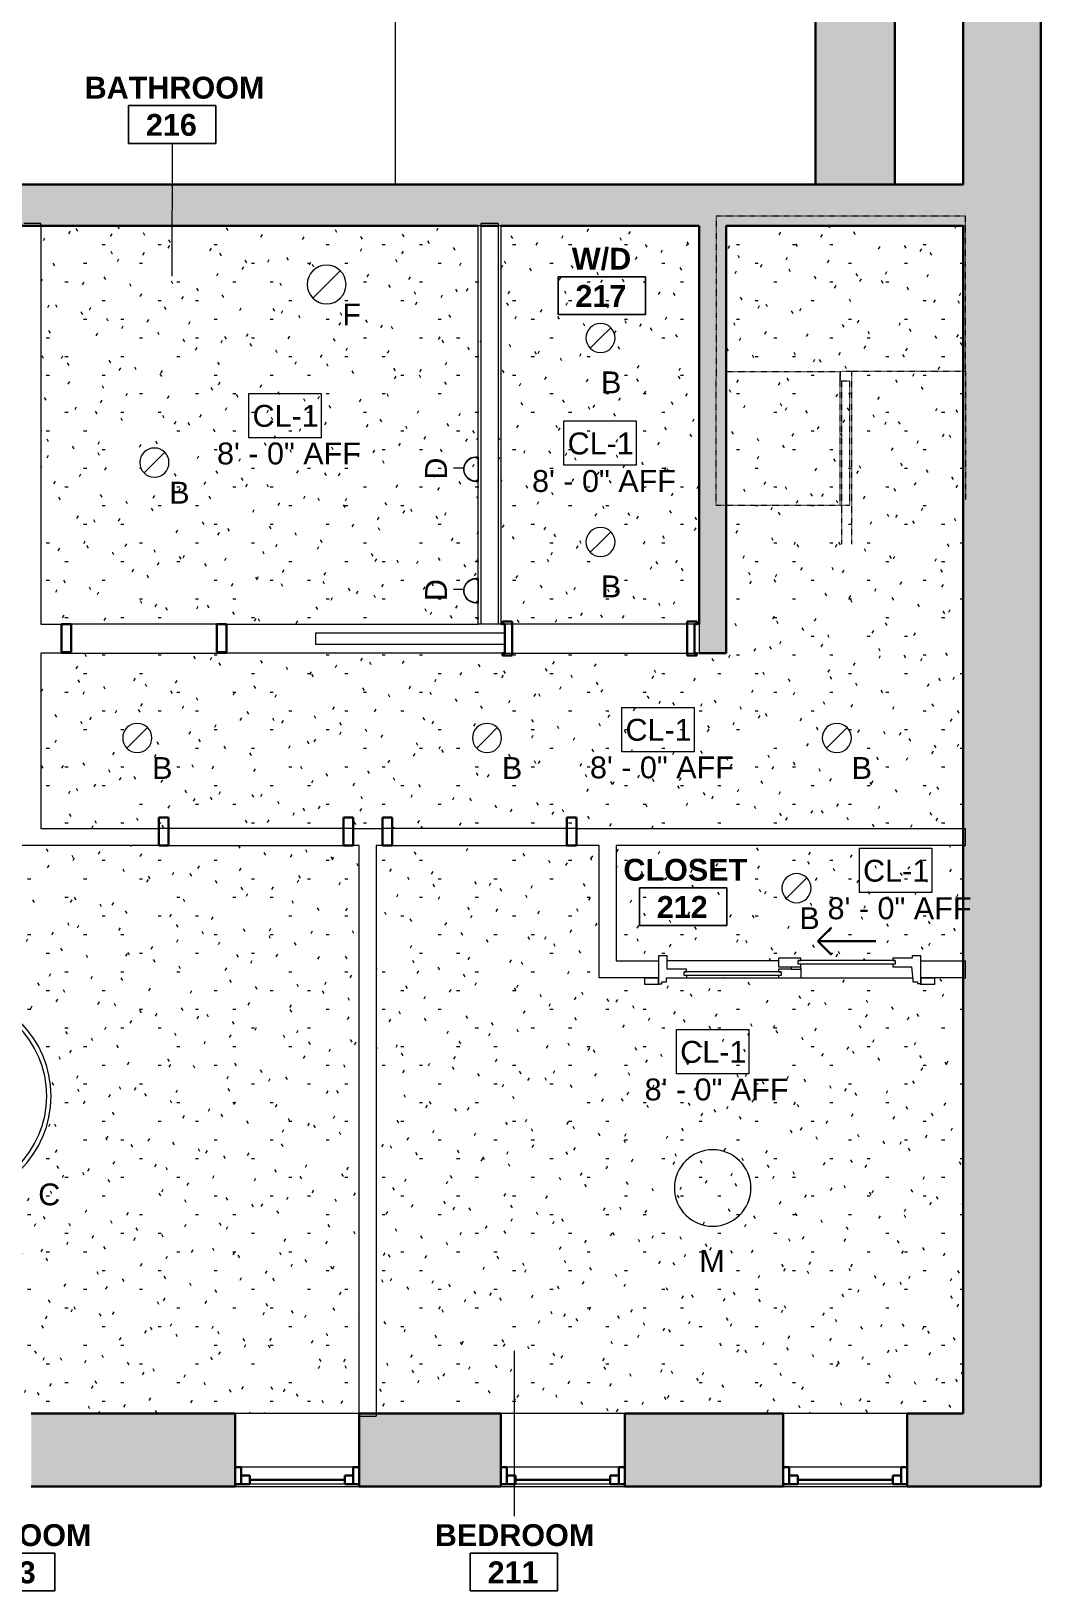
# Model space of a CAD drawing. Header units: inches. Extents: x -529 to 1015, y -2066 to -1239.
# Drawn here: x 807.1 to 1015, y -1951.4 to -1630.3 of the extents above; entities that cross this region are included whole.
import ezdxf

# ---------------------------------------------------------------- set-up
doc = ezdxf.new("R2010")
doc.units = ezdxf.units.IN
doc.header["$MEASUREMENT"] = 0
doc.linetypes.add('Overhead 1_16_', pattern=[0.101562, 0.0625, -0.039062])
for name, color, linetype, lineweight in [('A-AREA-IDEN', 2, 'Continuous', 9), ('A-CLNG', 13, 'Continuous', 18), ('A-CLNG-IDEN', 151, 'Continuous', 9), ('A-CLNG-PATT', 13, 'Continuous', 18), ('A-DETL', 90, 'Continuous', 9), ('A-DETL-GENF', 92, 'Continuous', 9), ('A-DOOR', 31, 'Continuous', 18), ('A-DOOR-FRAM', 31, 'Continuous', 30), ('A-DOOR-GLAZ', 31, 'Continuous', 9), ('A-DOOR-OPNG', 31, 'Continuous', 30), ('A-GENM', 13, 'Continuous', 9), ('A-GLAZ', 151, 'Continuous', 18), ('A-ROOF', 132, 'Continuous', 18), ('A-ROOF-PATT', 132, 'Continuous', 18), ('A-WALL', 113, 'Continuous', 18), ('A-WALL-PATT', 111, 'Continuous', 18), ('E-LITE-EQPM', 33, 'Continuous', 9), ('E-LITE-EQPM-IDEN', 33, 'Continuous', 9), ('I-WALL', 2, 'Continuous', 18), ('S-STRS-MBND', 31, 'Continuous', 18)]:
    doc.layers.add(name, color=color, linetype=linetype, lineweight=lineweight)
doc.styles.add('Arial', font='arial.ttf', dxfattribs={"height": 4.5})
doc.styles.add('Swis721 Lt BT_1', font='swissl.ttf', dxfattribs={"height": 4.5})
doc.styles.add('Swis721 Lt BT_B', font='', dxfattribs={"height": 4.5})
doc.styles.get('Swis721 Lt BT_B').set_extended_font_data('Swis721 Lt BT', bold=True)
pattern_1 = [(0, (0, 0), (15.36, 3.84), [0.634, -10.886, 0.634, -10.886, -61.44]), (0, (0, 0), (15.36, 3.84), [-23.04, 0.634, -22.406, 0.634, -10.886, -26.88]), (0, (0, 0), (15.36, 3.84), [-57.6, 0.634, -7.046, 0.634, -18.566]), (120, (5.76, 1.92), (-11.0055376, 11.38215), [0.634, -10.886, 0.634, -10.886, -61.44]), (120, (5.76, 1.92), (-11.0055376, 11.38215), [-23.04, 0.634, -22.406, 0.634, -10.886, -26.88]), (120, (5.76, 1.92), (-11.0055376, 11.38215), [-57.6, 0.634, -7.046, 0.634, -18.566]), (240, (7.68, 9.6), (-4.3544624, -15.22215), [0.634, -10.886, 0.634, -10.886, -61.44]), (240, (7.68, 9.6), (-4.3544624, -15.22215), [-23.04, 0.634, -22.406, 0.634, -10.886, -26.88]), (240, (7.68, 9.6), (-4.3544624, -15.22215), [-57.6, 0.634, -7.046, 0.634, -18.566])]

# ---------------------------------------------------------------- blocks, each defined once
blk = doc.blocks.new('Window-Double-Hung - 2_ - 1 139_256_ Wx 42_-5478414-2ND FLOOR - RCP')
at = {"layer": 'A-GLAZ', "color": 8, "lineweight": 30}
for p, q in [((-12.77, 7.5), (-12.77, -7.5)), ((-12.77, 7), (-9.77, 7)), ((-11.52, 7), (-11.52, 3.5)), ((-9.77, 7), (-9.77, 5.25)), ((9.77, 7), (12.77, 7)), ((9.77, 7), (9.77, 5.25)), ((11.52, 7), (11.52, 3.5)), ((12.77, -7.5), (12.77, 7.5)), ((-12.77, 3.5), (-11.52, 3.5)), ((-11.52, 5.25), (-9.77, 5.25)), ((-9.77, 6.13), (9.77, 6.13)), ((11.52, 5.25), (9.77, 5.25)), ((11.52, 3.5), (12.77, 3.5))]:
    blk.add_line(p, q, dxfattribs=at)
at = {"layer": 'A-GLAZ'}
for p, q in [((12.77, 7.5), (-12.77, 7.5)), ((-12.77, -7.5), (12.77, -7.5))]:
    blk.add_line(p, q, dxfattribs=at)
at = {"layer": 'A-GLAZ', "lineweight": 9}
for p, q in [((-9.77, 7), (9.77, 7)), ((-11.52, 3.5), (11.52, 3.5))]:
    blk.add_line(p, q, dxfattribs=at)
blk = doc.blocks.new('Single Flush - D1 3_ X 8_  - NOT FR-6102174-2ND FLOOR - RCP')
at = {"layer": 'A-DOOR-FRAM'}
for p, q in [((-20, 4), (-20, -1.75)), ((-20, 4), (-18, 4)), ((-18, 4), (-18, -1.75)), ((18.000004, 4), (18.000004, -1.75)), ((18.000004, 4), (20.000004, 4)), ((20.000004, 4), (20.000004, -1.75)), ((-20, -1.75), (-18, -1.75)), ((18.000004, -1.75), (20.000004, -1.75))]:
    blk.add_line(p, q, dxfattribs=at)
blk = doc.blocks.new('Lighting_Pendants_Fabbian-Illuminazione_Olympic-F45A03 - Olympic F45A03-V1-2ND FLOOR - RCP')
at = {"layer": 'E-LITE-EQPM'}
for p, q in [((0, 21.4), (-0.02, 21.4)), ((-0.02, -21.4), (0, -21.4))]:
    blk.add_line(p, q, dxfattribs=at)
for radius, start, end in [(21.46, 360, 180), (20.57, 0, 180), (4.72, 360, 180), (21.46, 180, 360), (20.57, 180, 0), (4.72, 180, 360)]:
    blk.add_arc((0, 0), radius, start, end, dxfattribs=at)
blk = doc.blocks.new('Single Flush - D1 3_ X 8_  - NOT FR-6102448-2ND FLOOR - RCP')
at = {"layer": 'A-DOOR-FRAM'}
for p, q in [((-20, -4), (-20, 1.75)), ((-20, 1.75), (-18, 1.75)), ((-18, -4), (-18, 1.75)), ((18.000004, -4), (18.000004, 1.75)), ((18.000004, 1.75), (20.000004, 1.75)), ((20.000004, -4), (20.000004, 1.75)), ((-20, -4), (-18, -4)), ((18.000004, -4), (20.000004, -4))]:
    blk.add_line(p, q, dxfattribs=at)
blk = doc.blocks.new('Single Flush - D1 2_6_ X 8_ - NOT FR-6103675-2ND FLOOR - RCP')
at = {"layer": 'A-DOOR-FRAM'}
for p, q in [((-17, 2.75), (-17, -3)), ((-17, 2.75), (-15, 2.75)), ((-15, 2.75), (-15, -3)), ((15.000004, 2.75), (15.000004, -3)), ((15.000004, 2.75), (17.000004, 2.75)), ((17.000004, 2.75), (17.000004, -3)), ((-17, -3), (-15, -3)), ((15.000004, -3), (17.000004, -3))]:
    blk.add_line(p, q, dxfattribs=at)
blk = doc.blocks.new('Single Flush Pocket - D4 3_ X 8_-6057209-2ND FLOOR - RCP')
at = {"layer": 'A-DOOR-FRAM'}
for p, q in [((-20, 3.5), (-18, 3.5)), ((-20, 3.5), (-20, 3)), ((-18, -3.5), (-18, 3.5)), ((18.000004, -3.5), (18.000004, 3.5)), ((18.000004, 3.5), (20.000004, 3.5)), ((20.000004, 3.5), (20.000004, 3)), ((-20, 3), (-19.5, 3)), ((-19.5, -3), (-19.5, 3)), ((19.500004, 3), (20.000004, 3)), ((19.500004, -3), (19.500004, 3)), ((-20, -3), (-19.5, -3)), ((-20, -3.5), (-20, -3)), ((19.500004, -3), (20.000004, -3)), ((20.000004, -3.5), (20.000004, -3)), ((-20, -3.5), (-18, -3.5)), ((18.000004, -3.5), (20.000004, -3.5))]:
    blk.add_line(p, q, dxfattribs=at)
blk = doc.blocks.new('Downlight - Recessed Can - 6_ Incandescent - 277V-5290754-2ND FLOOR - RCP')
at = {"layer": 'E-LITE-EQPM'}
for q in [(-2.12, -2.12), (2.12, 2.12)]:
    blk.add_line((0, 0), q, dxfattribs=at)
for start, end in [(360, 180), (0, 180), (180, 360), (180, 360)]:
    blk.add_arc((0, 0), 3, start, end, dxfattribs=at)
blk = doc.blocks.new('ZERO-Revit-Allright-Ceiling-Large-D400mm-ZERO-37815-bim91b98799 - Allright large LED 1400LM_17W-5748264-2ND FLOOR - RCP')
at = {"layer": 'A-GENM'}
for p, q in [((-7.87, 0.06), (-7.87, -0.06)), ((7.87, 0.06), (7.87, -0.06))]:
    blk.add_line(p, q, dxfattribs=at)
for start, end in [(0.4375, 179.5625), (180.422, 359.578)]:
    blk.add_arc((0, 0), 7.87, start, end, dxfattribs=at)
blk = doc.blocks.new('Downlight - Recessed Can - 8_ Incandescent - 120V-6101284-2ND FLOOR - RCP')
at = {"layer": 'E-LITE-EQPM'}
for q in [(-2.83, -2.83), (2.83, 2.83)]:
    blk.add_line((0, 0), q, dxfattribs=at)
for start, end in [(360, 180), (0, 180), (180, 360), (180, 360)]:
    blk.add_arc((0, 0), 4, start, end, dxfattribs=at)
blk = doc.blocks.new('Door-Sliding-JELD-WEN-2_Panel-Stationary_Active-Wide_Stile-EpicVue - Not A Type - Load Type Catalog 4_6_-5760578-2ND FLOOR - RCP')
at = {"layer": 'A-DETL-GENF'}
for p, q in [((-26.86, 3.06), (-29.91, 3.06)), ((-29.91, 3.06), (-29.91, 1.8)), ((-29.91, 1.8), (-27, 1.8)), ((-27, 1.8), (-27, 2.98)), ((-27, 2.98), (-26.86, 2.98)), ((-26.34, 2.94), (-27, 2.94)), ((-27, 2.94), (-27, -2.8)), ((-26.86, 2.98), (-26.86, 3.06)), ((-26.34, 2.55), (-26.34, 2.94)), ((-25.34, 2.55), (-26.34, 2.55)), ((-25.34, 2.06), (-25.34, 2.55)), ((-25.11, -0.54), (-25.34, 2.06)), ((2.32, 1.74), (-2.37, 1.74)), ((-2.37, 1.74), (-2.37, -0.1)), ((1.78, 0.48), (1.78, 1.23)), ((1.78, 1.23), (2.32, 1.23)), ((2.31, 0.48), (1.78, 0.48)), ((2.31, -0.05), (2.31, 0.48)), ((2.32, 1.23), (2.32, 1.74)), ((21.2, 1.74), (21.2, 1.23)), ((25.33, 1.74), (21.2, 1.74)), ((21.2, 1.23), (21.75, 1.23)), ((21.75, 0.48), (21.21, 0.48)), ((21.21, 0.48), (21.21, -0.05)), ((21.75, 1.23), (21.75, 0.48)), ((26.34, 2.55), (25.33, 2.55)), ((25.33, 2.55), (25.33, 1.74)), ((27, 2.95), (26.34, 2.95)), ((26.34, 2.95), (26.34, 2.55)), ((26.86, 3.06), (26.86, 2.98)), ((29.91, 3.06), (26.86, 3.06)), ((26.86, 2.98), (27, 2.98)), ((27, 2.98), (27, 1.8)), ((27, -2.8), (27, 2.95)), ((27, 1.8), (29.91, 1.8)), ((29.91, 1.8), (29.91, 3.06)), ((-27, -2.8), (-25.25, -2.8)), ((-25.25, -2.8), (-25.25, -2.33)), ((-25.25, -2.33), (-21.22, -2.33)), ((-21.21, -0.54), (-25.11, -0.54)), ((-21.75, -1.8), (-21.75, -1.05)), ((-21.75, -1.05), (-21.21, -1.05)), ((-21.22, -1.8), (-21.75, -1.8)), ((-21.22, -2.33), (-21.22, -1.8)), ((-21.21, -1.05), (-21.21, -0.54)), ((-2.37, -0.1), (-2.32, -0.1)), ((-0.28, -0.05), (-2.32, -0.05)), ((-2.32, -0.05), (-2.32, -0.1)), ((-2.32, -0.1), (-2.32, -1.05)), ((-0.28, -0.54), (-2.32, -0.54)), ((-2.32, -1.05), (-1.78, -1.05)), ((-1.78, -1.8), (-2.31, -1.8)), ((-2.31, -1.8), (-2.31, -2.33)), ((-2.31, -2.33), (2.31, -2.33)), ((-1.78, -1.05), (-1.78, -1.8)), ((-0.28, -0.54), (-0.28, -0.05)), ((-0.28, -0.05), (2.31, -0.05)), ((2.31, -0.54), (-0.28, -0.54)), ((2.31, -2.33), (2.31, -0.54)), ((21.21, -0.05), (25.25, -0.05)), ((25.25, -0.05), (25.25, -2.8)), ((25.25, -2.8), (27, -2.8))]:
    blk.add_line(p, q, dxfattribs=at)
at = {"layer": 'A-DOOR-GLAZ'}
for p, q in [((1.78, 1.23), (21.75, 1.23)), ((1.78, 0.48), (21.75, 0.48)), ((-21.75, -1.05), (-1.78, -1.05)), ((-21.75, -1.8), (-1.78, -1.8))]:
    blk.add_line(p, q, dxfattribs=at)
at = {"layer": 'A-DOOR-OPNG'}
for p, q in [((-8.6, -2.99), (-5.77, -5.81)), ((-5.77, -5.81), (-17.77, -5.81)), ((-8.6, -8.64), (-5.77, -5.81))]:
    blk.add_line(p, q, dxfattribs=at)
blk = doc.blocks.new('spectrum-sconce_round - BATHROOM 5_W x 4_D x 9_25_H 2-6078638-2ND FLOOR - RCP')
at = {"layer": 'E-LITE-EQPM'}
for p, q in [((-4.07, 3.22), (-4.06, 3.22)), ((-4.07, 3.09), (-4.07, 3.22)), ((-4.07, 3.22), (-4.07, 3.09)), ((-4.06, 3.22), (-4.06, 3.09)), ((-4.03, 3.09), (-4.03, 3.22)), ((0.91, 3.22), (0.91, 3.09)), ((0.94, 3.09), (0.94, 3.22)), ((0.94, 3.22), (0.96, 3.22)), ((0.96, 3.09), (0.96, 3.22)), ((0.96, 3.22), (0.96, 3.09)), ((-7.43, 2.99), (-7.26, 2.91)), ((-4.07, 3.2), (-4.06, 3.2)), ((-4.07, 3.11), (-4.07, 3.2)), ((-4.07, 3.2), (-4.07, 3.11)), ((-4.07, 3.09), (-4.07, 2.72)), ((-4.06, 3.09), (-4.07, 3.09)), ((-4.06, 3.09), (-4.06, 2.78)), ((-4.06, 2.78), (-4.03, 2.78)), ((-4.06, 2.72), (-4.06, 2.78)), ((-4.06, 2.77), (-4.03, 2.77)), ((-3.81, 2.73), (-4.06, 2.73)), ((-4.06, 2.72), (-4.06, 2.73)), ((-4.03, 2.78), (-4.03, 3.09)), ((-4.03, 3.06), (-3.86, 3.06)), ((-3.86, 2.87), (-4.03, 2.87)), ((-3.86, 2.86), (-4.03, 2.86)), ((-3.81, 2.73), (-3.68, 2.73)), ((-3.68, 2.73), (-3.81, 2.73)), ((-3.81, 2.72), (-3.81, 2.73)), ((-3.68, 2.73), (-3.68, 2.72)), ((-3.68, 2.73), (-3.07, 2.73)), ((-3.07, 2.73), (-3.68, 2.73)), ((-0.05, 2.73), (-3.07, 2.73)), ((-0.05, 2.73), (0.57, 2.73)), ((0.57, 2.73), (-0.05, 2.73)), ((0.57, 2.72), (0.57, 2.73)), ((0.57, 2.73), (0.69, 2.73)), ((0.69, 2.73), (0.57, 2.73)), ((0.94, 2.73), (0.69, 2.73)), ((0.69, 2.72), (0.69, 2.73)), ((0.75, 3.06), (0.91, 3.06)), ((0.91, 2.87), (0.75, 2.87)), ((0.91, 2.86), (0.75, 2.86)), ((0.91, 3.09), (0.91, 2.78)), ((0.91, 2.78), (0.94, 2.78)), ((0.91, 2.77), (0.94, 2.77)), ((0.94, 3.2), (0.96, 3.2)), ((0.94, 2.78), (0.94, 3.09)), ((0.96, 3.09), (0.94, 3.09)), ((0.94, 2.78), (0.94, 2.72)), ((0.94, 2.72), (0.94, 2.73)), ((0.96, 3.11), (0.96, 3.2)), ((0.96, 3.2), (0.96, 3.11)), ((0.96, 2.72), (0.96, 3.09)), ((4.59, 2.91), (4.76, 2.99))]:
    blk.add_line(p, q, dxfattribs=at)
at = {"layer": 'E-LITE-EQPM', "flags": 128}
for points in [[(-1.56, 5.72), (-2.11, 5.66), (-2.64, 5.47), (-3.12, 5.17), (-3.51, 4.78), (-3.81, 4.3), (-4, 3.78), (-4.06, 3.22)], [(-4.03, 3.22), (-3.95, 3.81), (-3.74, 4.37), (-3.41, 4.86), (-2.96, 5.25), (-2.43, 5.53), (-1.86, 5.67), (-1.26, 5.67), (-0.68, 5.53), (-0.16, 5.25), (0.29, 4.86), (0.63, 4.37), (0.84, 3.81), (0.91, 3.22)], [(-3.95, 3.79), (-3.74, 4.35), (-3.41, 4.84), (-2.96, 5.23), (-2.43, 5.51), (-1.86, 5.65), (-1.26, 5.65), (-0.68, 5.51), (-0.16, 5.23), (0.29, 4.84), (0.63, 4.35), (0.84, 3.79)], [(0.94, 3.22), (0.88, 3.78), (0.69, 4.3), (0.4, 4.78), (0, 5.17), (-0.47, 5.47), (-1, 5.66), (-1.56, 5.72)]]:
    blk.add_lwpolyline(points, dxfattribs=at)
at = {"layer": 'E-LITE-EQPM'}
for centre, start, end in [((-3.87, 2.97), 276.1329, 83.8671), ((-3.87, 2.97), 69.8893, 83.8671), ((-3.87, 2.95), 276.1329, 13.9779), ((-3.87, 2.95), 276.1329, 290.1107), ((-3.87, 2.97), 346.0221, 41.9336), ((-3.87, 2.95), 346.0221, 13.9779), ((0.76, 2.97), 96.1329, 263.8671), ((0.76, 2.97), 166.0221, 207.9557), ((0.76, 2.95), 166.0221, 207.9557), ((0.76, 2.95), 166.0221, 263.8671), ((0.76, 2.97), 124.0886, 152.0443)]:
    blk.add_arc(centre, 0.0943, start, end, dxfattribs=at)
blk = doc.blocks.new('Room Tag - Room Name and Number-3379422-2ND FLOOR - RCP')
at = {"layer": 'A-AREA-IDEN'}
for p, q in [((-0.1881, -0.1636), (-0.1881, -0.0018)), ((-0.1881, -0.0018), (0.1869, -0.0018)), ((0.1869, -0.0018), (-0.1881, -0.0018)), ((-0.1881, -0.0018), (-0.1881, -0.1636)), ((0.1869, -0.0018), (0.1869, -0.1636)), ((0.1869, -0.1636), (0.1869, -0.0018)), ((0.1869, -0.1636), (-0.1881, -0.1636)), ((-0.1881, -0.1636), (0.1869, -0.1636))]:
    blk.add_line(p, q, dxfattribs=at)

msp = doc.modelspace()

# ---------------------------------------------------------------- hatches: boundary and pattern name
at = {"layer": 'A-CLNG-PATT'}
h = msp.add_hatch(dxfattribs=at)
h.set_pattern_fill('FP_1', color=256, style=0, pattern_type=2)
h.set_pattern_definition(pattern_1)
h.paths.add_polyline_path([(990.46, -1794.46), (998.98, -1794.46), (998.98, -1670.41), (950.18, -1670.41), (950.18, -1758.38), (809.12, -1758.38), (809.12, -1794.46), (978.55, -1794.46)], flags=0)
h.paths.add_polyline_path([(828.98, -1778.82), (828.2, -1778.72), (827.48, -1778.42), (826.86, -1777.94), (826.38, -1777.32), (826.08, -1776.6), (825.98, -1775.82), (826.08, -1775.05), (826.38, -1774.32), (826.86, -1773.7), (827.48, -1773.22), (828.2, -1772.92), (828.98, -1772.82), (829.76, -1772.92), (830.48, -1773.22), (831.1, -1773.7), (831.58, -1774.32), (831.88, -1775.05), (831.98, -1775.82), (831.88, -1776.6), (831.58, -1777.32), (831.1, -1777.94), (830.48, -1778.42), (829.76, -1778.72)], flags=0)
h.paths.add_polyline_path([(900.98, -1778.82), (900.2, -1778.72), (899.48, -1778.42), (898.86, -1777.94), (898.38, -1777.32), (898.08, -1776.6), (897.98, -1775.82), (898.08, -1775.05), (898.38, -1774.32), (898.86, -1773.7), (899.48, -1773.22), (900.2, -1772.92), (900.98, -1772.82), (901.76, -1772.92), (902.48, -1773.22), (903.1, -1773.7), (903.58, -1774.32), (903.88, -1775.05), (903.98, -1775.82), (903.88, -1776.6), (903.58, -1777.32), (903.1, -1777.94), (902.48, -1778.42), (901.76, -1778.72), (901.63, -1778.74)], flags=0)
h.paths.add_polyline_path([(972.98, -1778.82), (972.2, -1778.72), (971.48, -1778.42), (970.86, -1777.94), (970.38, -1777.32), (970.08, -1776.6), (969.98, -1775.82), (970.08, -1775.05), (970.38, -1774.32), (970.86, -1773.7), (971.48, -1773.22), (972.2, -1772.92), (972.98, -1772.82), (973.76, -1772.92), (974.48, -1773.22), (975.1, -1773.7), (975.58, -1774.32), (975.88, -1775.05), (975.98, -1775.82), (975.88, -1776.6), (975.58, -1777.32), (975.1, -1777.94), (974.48, -1778.42), (973.76, -1778.72)], flags=0)
h = msp.add_hatch(dxfattribs=at)
h.set_pattern_fill('FP_1', color=256, style=0, pattern_type=2)
h.set_pattern_definition(pattern_1)
h.paths.add_polyline_path([(894.64, -1752.38), (899.18, -1752.38), (899.18, -1748.02), (898.68, -1748.01), (898.09, -1747.93), (897.53, -1747.72), (897.06, -1747.4), (896.7, -1747.03), (896.4, -1746.51), (896.24, -1746.06), (896.18, -1745.45), (896.26, -1744.9), (896.44, -1744.4), (896.74, -1743.93), (897.13, -1743.54), (897.62, -1743.24), (898.14, -1743.07), (898.85, -1742.99), (899.18, -1742.99), (899.18, -1723.02), (898.68, -1723.01), (898.09, -1722.93), (897.53, -1722.72), (897.06, -1722.4), (896.69, -1722.01), (896.43, -1721.59), (896.24, -1721.06), (896.18, -1720.45), (896.26, -1719.9), (896.44, -1719.4), (896.74, -1718.93), (897.13, -1718.54), (897.62, -1718.24), (898.14, -1718.07), (898.85, -1717.99), (899.18, -1717.99), (899.18, -1670.41), (809.12, -1670.41), (809.12, -1752.38), (865.68, -1752.38)], flags=0)
h.paths.add_polyline_path([(899.16, -1748.01), (899.16, -1743.01), (899.13, -1743.01), (899.12, -1743.04), (899.04, -1743.04), (899.02, -1743.24), (899.01, -1743.26), (898.9, -1743.28), (898.83, -1743.2), (898.82, -1743.04), (898.68, -1743.04), (898.09, -1743.11), (897.53, -1743.33), (897.04, -1743.67), (896.65, -1744.13), (896.37, -1744.69), (896.24, -1745.21), (896.26, -1745.86), (896.43, -1746.46), (896.69, -1746.94), (897.12, -1747.4), (897.61, -1747.71), (898.14, -1747.91), (898.83, -1747.97), (898.85, -1747.76), (898.97, -1747.73), (899.03, -1747.79), (899.04, -1747.81), (899.04, -1747.97), (899.13, -1747.97), (899.13, -1748.01)], flags=0)
h.paths.add_polyline_path([(899.16, -1723.01), (899.16, -1718.01), (899.13, -1718.01), (899.12, -1718.04), (899.04, -1718.04), (899.02, -1718.24), (899.01, -1718.26), (898.9, -1718.28), (898.83, -1718.2), (898.82, -1718.04), (898.68, -1718.04), (898.09, -1718.11), (897.53, -1718.33), (897.04, -1718.67), (896.65, -1719.13), (896.37, -1719.69), (896.24, -1720.21), (896.26, -1720.86), (896.43, -1721.46), (896.66, -1721.91), (897.12, -1722.4), (897.61, -1722.71), (898.14, -1722.91), (898.83, -1722.97), (898.85, -1722.76), (898.97, -1722.73), (899.03, -1722.79), (899.04, -1722.81), (899.04, -1722.97), (899.13, -1722.97), (899.13, -1723.01)], flags=0)
h.paths.add_polyline_path([(832.51, -1722.14), (831.67, -1722.01), (831.01, -1721.74), (830.39, -1721.26), (829.91, -1720.64), (829.62, -1719.92), (829.51, -1719.14), (829.62, -1718.36), (829.91, -1717.64), (830.39, -1717.02), (831.01, -1716.54), (831.74, -1716.24), (832.51, -1716.14), (833.29, -1716.24), (834.01, -1716.54), (834.63, -1717.02), (835.11, -1717.64), (835.41, -1718.36), (835.51, -1719.14), (835.41, -1719.92), (835.11, -1720.64), (834.63, -1721.26), (834.01, -1721.74), (833.29, -1722.04)], flags=0)
h.paths.add_polyline_path([(867.95, -1686.47), (866.92, -1686.33), (865.95, -1685.93), (865.12, -1685.3), (864.49, -1684.47), (864.09, -1683.5), (863.95, -1682.47), (864.09, -1681.43), (864.49, -1680.47), (865.12, -1679.64), (865.95, -1679), (866.92, -1678.61), (867.95, -1678.47), (868.99, -1678.61), (869.95, -1679), (870.78, -1679.64), (871.42, -1680.47), (871.82, -1681.43), (871.95, -1682.47), (871.82, -1683.5), (871.42, -1684.47), (870.78, -1685.3), (869.95, -1685.93), (868.99, -1686.33)], flags=0)
h = msp.add_hatch(dxfattribs=at)
h.set_pattern_fill('FP_1', color=256, style=0, pattern_type=2)
h.set_pattern_definition(pattern_1)
h.paths.add_polyline_path([(904.68, -1752.38), (944.68, -1752.38), (944.68, -1670.41), (903.8, -1670.41), (903.8, -1752.38)], flags=0)
h.paths.add_polyline_path([(924.35, -1738.49), (923.57, -1738.39), (922.85, -1738.09), (922.23, -1737.62), (921.75, -1736.99), (921.45, -1736.27), (921.35, -1735.49), (921.45, -1734.72), (921.75, -1733.99), (922.23, -1733.37), (922.85, -1732.9), (923.57, -1732.6), (924.35, -1732.49), (925.13, -1732.6), (925.85, -1732.9), (926.47, -1733.37), (926.95, -1733.99), (927.25, -1734.72), (927.35, -1735.49), (927.25, -1736.27), (926.95, -1736.99), (926.47, -1737.62), (925.85, -1738.09), (925.13, -1738.39)], flags=0)
h.paths.add_polyline_path([(924.35, -1696.49), (923.57, -1696.39), (922.85, -1696.09), (922.23, -1695.62), (921.75, -1694.99), (921.45, -1694.27), (921.35, -1693.49), (921.45, -1692.72), (921.75, -1691.99), (922.23, -1691.37), (922.85, -1690.9), (923.57, -1690.6), (924.35, -1690.49), (925.13, -1690.6), (925.85, -1690.9), (926.47, -1691.37), (926.95, -1691.99), (927.25, -1692.72), (927.35, -1693.49), (927.25, -1694.27), (926.95, -1694.99), (926.47, -1695.62), (925.85, -1696.09), (925.13, -1696.39)], flags=0)
h = msp.add_hatch(dxfattribs=at)
h.set_pattern_fill('FP_1', color=256, style=0, pattern_type=2)
h.set_pattern_definition(pattern_1)
h.paths.add_polyline_path([(874.68, -1914.91), (874.68, -1797.96), (757.37, -1797.96), (757.37, -1798.01), (760.27, -1798.01), (760.27, -1799.27), (757.23, -1799.27), (757.23, -1799.19), (757.37, -1799.19), (757.37, -1799.16), (756.7, -1799.16), (756.7, -1798.76), (755.7, -1798.76), (755.69, -1798.16), (755.68, -1797.96), (705.03, -1797.96), (705.03, -1798.76), (704.03, -1798.76), (704.03, -1799.16), (703.37, -1799.16), (703.37, -1799.19), (703.51, -1799.19), (703.51, -1799.27), (700.46, -1799.27), (700.46, -1798.01), (703.37, -1798.01), (703.37, -1797.96), (696.72, -1797.96), (696.72, -1914.91), (849.14, -1914.91)], flags=0)
h.paths.add_polyline_path([(789.77, -1870.93), (789.75, -1870.93), (788.16, -1870.93), (784.89, -1870.42), (781.81, -1869.45), (778.96, -1868.06), (776.34, -1866.26), (774.01, -1864.09), (772.02, -1861.59), (770.43, -1858.82), (769.26, -1855.84), (768.55, -1852.72), (768.31, -1849.53), (768.55, -1846.33), (769.26, -1843.21), (770.49, -1840.13), (772.09, -1837.38), (774.08, -1834.9), (776.43, -1832.73), (779.07, -1830.94), (781.97, -1829.55), (785.02, -1828.61), (788.23, -1828.14), (791.37, -1828.14), (794.64, -1828.64), (797.72, -1829.61), (800.57, -1831), (803.2, -1832.8), (805.53, -1834.98), (807.52, -1837.48), (809.11, -1840.25), (810.27, -1843.23), (810.99, -1846.47), (811.22, -1849.53), (810.98, -1852.73), (810.27, -1855.86), (809.05, -1858.93), (807.45, -1861.68), (805.45, -1864.17), (803.11, -1866.33), (800.47, -1868.13), (797.56, -1869.52), (794.52, -1870.45), (791.3, -1870.93), (789.79, -1870.93)], flags=0)
h = msp.add_hatch(dxfattribs=at)
h.set_pattern_fill('FP_1', color=256, style=0, pattern_type=2)
h.set_pattern_definition(pattern_1)
h.paths.add_polyline_path([(982.18, -1914.91), (998.98, -1914.91), (998.98, -1825.21), (990.28, -1825.21), (990.28, -1825.26), (993.18, -1825.26), (993.18, -1826.52), (990.13, -1826.52), (990.13, -1826.44), (990.28, -1826.44), (990.28, -1826.41), (989.61, -1826.41), (989.61, -1826.01), (988.61, -1826.01), (988.61, -1825.52), (988.58, -1825.21), (937.94, -1825.21), (937.94, -1826.01), (936.94, -1826.01), (936.94, -1826.41), (936.28, -1826.41), (936.28, -1826.44), (936.42, -1826.44), (936.42, -1826.52), (933.37, -1826.52), (933.37, -1825.26), (936.28, -1825.26), (936.28, -1825.21), (924.07, -1825.21), (924.07, -1797.96), (878.18, -1797.96), (878.18, -1914.91), (961.96, -1914.91)], flags=0)
h = msp.add_hatch(dxfattribs=at)
h.set_pattern_fill('FP_1', color=256, style=0, pattern_type=2)
h.set_pattern_definition(pattern_1)
h.paths.add_polyline_path([(998.98, -1821.71), (998.98, -1797.96), (927.57, -1797.96), (927.57, -1821.71), (936.28, -1821.71), (936.28, -1820.66), (938.03, -1820.66), (938.03, -1821.71), (960.96, -1821.71), (960.96, -1821.13), (965.59, -1821.13), (965.59, -1821.66), (984.5, -1821.66), (984.5, -1821.13), (988.53, -1821.13), (988.53, -1820.66), (990.28, -1820.66), (990.28, -1821.71)], flags=0)
h.paths.add_polyline_path([(964.7, -1809.73), (963.92, -1809.63), (963.2, -1809.33), (962.58, -1808.85), (962.1, -1808.23), (961.8, -1807.51), (961.7, -1806.73), (961.8, -1805.96), (962.1, -1805.23), (962.58, -1804.61), (963.2, -1804.13), (963.92, -1803.83), (964.7, -1803.73), (965.47, -1803.83), (966.2, -1804.13), (966.82, -1804.61), (967.3, -1805.23), (967.6, -1805.96), (967.7, -1806.73), (967.6, -1807.51), (967.3, -1808.23), (966.82, -1808.85), (966.2, -1809.33), (965.47, -1809.63)], flags=0)
at = {"layer": 'A-ROOF-PATT'}
msp.add_hatch(color=250, dxfattribs=at).paths.add_polyline_path([(984.93, -1661.91), (984.93, -1424.56), (968.62, -1424.56), (968.62, -1661.91)], flags=0)
at = {"layer": 'A-WALL-PATT', "lineweight": 9}
for points in [[(1014.98, -1929.91), (1014.98, -1437.56), (998.98, -1437.56), (998.98, -1929.91)], [(898.62, -1670.41), (898.62, -1661.91), (789.27, -1661.91), (789.27, -1670.41), (894.64, -1670.41)], [(998.98, -1670.41), (998.98, -1661.91), (898.62, -1661.91), (898.62, -1670.41), (950.58, -1670.41)], [(944.68, -1758.38), (950.18, -1758.38), (950.18, -1670.41), (944.68, -1670.41), (944.68, -1752.38)]]:
    msp.add_hatch(color=7, dxfattribs=at).paths.add_polyline_path(points, flags=0)
h = msp.add_hatch(dxfattribs=at)
h.set_pattern_fill('FP_1', color=256, style=0, pattern_type=2)
h.set_pattern_definition(pattern_1)
h.paths.add_polyline_path([(899.18, -1752.38), (899.68, -1752.38), (899.68, -1670.41), (899.18, -1670.41), (899.18, -1748.07)], flags=0)
h = msp.add_hatch(dxfattribs=at)
h.set_pattern_fill('FP_1', color=256, style=0, pattern_type=2)
h.set_pattern_definition(pattern_1)
h.paths.add_polyline_path([(903.3, -1752.38), (903.8, -1752.38), (903.8, -1670.41), (903.3, -1670.41), (903.3, -1748.07)], flags=0)
h = msp.add_hatch(color=7, dxfattribs=at)
h.paths.add_polyline_path([(987.5, -1929.91), (998.98, -1929.91), (998.98, -1914.91), (987.5, -1914.91)], flags=0)
h.paths.add_polyline_path([(903.82, -1929.91), (903.82, -1914.91), (874.68, -1914.91), (874.68, -1929.91)], flags=0)
h.paths.add_polyline_path([(929.37, -1929.91), (961.96, -1929.91), (961.96, -1914.91), (929.37, -1914.91)], flags=0)
h.paths.add_polyline_path([(849.14, -1929.91), (849.14, -1914.91), (807.14, -1914.91), (807.14, -1929.91), (838.7, -1929.91)], flags=0)
h.paths.add_polyline_path([(781.14, -1929.91), (781.14, -1914.91), (742.31, -1914.91), (742.31, -1929.91)], flags=0)
h.paths.add_polyline_path([(716.31, -1929.91), (716.31, -1914.91), (631.75, -1914.91), (631.75, -1929.91)], flags=0)
h.paths.add_polyline_path([(601.82, -1929.91), (601.82, -1914.91), (549.57, -1914.91), (549.57, -1929.91), (558.99, -1929.91)], flags=0)
h.paths.add_polyline_path([(478.36, -1929.91), (519.64, -1929.91), (519.64, -1914.91), (478.36, -1914.91), (478.36, -1917.41)], flags=0)
h.paths.add_polyline_path([(377.07, -1929.91), (377.07, -1914.91), (335.08, -1914.91), (335.08, -1929.91), (335.23, -1929.91)], flags=0)
h.paths.add_polyline_path([(448.42, -1929.91), (448.42, -1914.91), (407, -1914.91), (407, -1929.91), (447.11, -1929.91)], flags=0)

# ---------------------------------------------------------------- linework, layer by layer
at = {"layer": 'A-AREA-IDEN'}
for p, q in [((836.18, -1680.77), (836.21, -1653.42)), ((906.55, -1901.99), (906.55, -1936.05))]:
    msp.add_line(p, q, dxfattribs=at)
at = {"layer": 'A-CLNG'}
for p, q in [((847.37, -1752.38), (813.37, -1752.38)), ((813.37, -1758.38), (847.37, -1758.38)), ((873.43, -1794.46), (833.43, -1794.46)), ((919.43, -1794.46), (879.43, -1794.46)), ((833.43, -1797.96), (873.43, -1797.96)), ((879.43, -1797.96), (919.43, -1797.96)), ((960.96, -1821.71), (938.03, -1821.71)), ((937.94, -1825.21), (988.58, -1825.21))]:
    msp.add_line(p, q, dxfattribs=at)
for centre, radius, start, end in [((867.95, -1682.47), 4, 0, 180), ((867.95, -1682.47), 4, 180, 0), ((924.35, -1693.49), 3, 0, 180), ((924.35, -1693.49), 3, 180, 0), ((832.51, -1719.14), 3, 0, 180), ((832.51, -1719.14), 3, 180, 0), ((924.35, -1735.49), 3, 0, 180), ((924.35, -1735.49), 3, 180, 0), ((828.98, -1775.82), 3, 0, 180), ((900.98, -1775.82), 3, 0, 180), ((972.98, -1775.82), 3, 0, 180), ((828.98, -1775.82), 3, 180, 0), ((900.98, -1775.82), 3, 180, 0), ((972.98, -1775.82), 3, 180, 0), ((964.7, -1806.73), 3, 0, 180), ((964.7, -1806.73), 3, 180, 0)]:
    msp.add_arc(centre, radius, start, end, dxfattribs=at)
at = {"layer": 'A-CLNG-IDEN', "flags": 128}
for points in [[(851.97, -1704.9), (866.85, -1704.9), (866.85, -1714.03), (851.97, -1714.03)], [(916.82, -1710.57), (931.7, -1710.57), (931.7, -1719.7), (916.82, -1719.7)], [(928.73, -1769.52), (943.61, -1769.52), (943.61, -1778.65), (928.73, -1778.65)], [(977.64, -1798.53), (992.52, -1798.53), (992.52, -1807.66), (977.64, -1807.66)], [(939.99, -1835.82), (954.87, -1835.82), (954.87, -1844.95), (939.99, -1844.95)]]:
    msp.add_lwpolyline(points, close=True, dxfattribs=at)
at = {"layer": 'A-DETL'}
msp.add_line((882.14, -1661.91), (882.14, -1424.56), dxfattribs=at)
at = {"layer": 'A-ROOF', "color": 8, "lineweight": 30}
for p, q in [((968.62, -1661.91), (968.62, -1424.56)), ((984.93, -1424.56), (984.93, -1661.91))]:
    msp.add_line(p, q, dxfattribs=at)
at = {"layer": 'A-WALL', "color": 8, "lineweight": 30}
for p, q in [((1014.98, -1424.56), (1014.98, -1929.91)), ((998.98, -1661.91), (998.98, -1437.56)), ((778.27, -1661.91), (998.98, -1661.91)), ((899.18, -1670.41), (789.27, -1670.41)), ((903.3, -1670.41), (899.68, -1670.41)), ((944.68, -1670.41), (903.8, -1670.41)), ((998.98, -1670.41), (950.18, -1670.41)), ((998.98, -1914.91), (998.98, -1670.41)), ((807.14, -1914.91), (849.14, -1914.91)), ((874.68, -1914.91), (903.82, -1914.91)), ((929.37, -1914.91), (961.96, -1914.91)), ((987.5, -1914.91), (998.98, -1914.91)), ((849.14, -1929.91), (807.14, -1929.91)), ((903.82, -1929.91), (874.68, -1929.91)), ((961.96, -1929.91), (929.37, -1929.91)), ((1014.98, -1929.91), (987.5, -1929.91))]:
    msp.add_line(p, q, dxfattribs=at)
at = {"layer": 'A-WALL'}
for p, q in [((809.12, -1670.41), (809.12, -1669.91)), ((899.68, -1669.91), (899.68, -1752.38)), ((903.3, -1669.91), (903.3, -1752.38)), ((903.8, -1752.38), (899.18, -1752.38)), ((944.68, -1752.38), (944.68, -1758.38)), ((998.98, -1794.46), (999.48, -1794.46)), ((998.98, -1797.96), (999.48, -1797.96)), ((998.98, -1821.71), (999.48, -1821.71)), ((998.98, -1825.21), (999.48, -1825.21)), ((878.18, -1914.91), (878.18, -1915.41))]:
    msp.add_line(p, q, dxfattribs=at)
at = {"layer": 'A-WALL', "color": 55}
for p, q in [((899.68, -1670.41), (899.18, -1670.41)), ((903.8, -1670.41), (903.3, -1670.41))]:
    msp.add_line(p, q, dxfattribs=at)
at = {"layer": 'E-LITE-EQPM-IDEN'}
for p, q in [((896.18, -1720.28), (894.11, -1720.28)), ((896.18, -1745.28), (894.11, -1745.28))]:
    msp.add_line(p, q, dxfattribs=at)
at = {"layer": 'I-WALL', "lineweight": 9}
for p, q in [((809.12, -1669.91), (805.62, -1669.91)), ((903.3, -1669.91), (899.68, -1669.91)), ((943.68, -1752.38), (904.68, -1752.38)), ((904.68, -1758.38), (943.68, -1758.38)), ((999.48, -1797.96), (999.48, -1794.46)), ((999.48, -1825.21), (999.48, -1821.71)), ((874.68, -1915.41), (878.18, -1915.41))]:
    msp.add_line(p, q, dxfattribs=at)
at = {"layer": 'I-WALL'}
for p, q in [((809.12, -1670.41), (809.12, -1752.38)), ((899.18, -1752.38), (899.18, -1670.41)), ((903.8, -1670.41), (903.8, -1752.38)), ((809.12, -1752.38), (813.37, -1752.38)), ((813.37, -1752.38), (813.37, -1758.38)), ((847.37, -1758.38), (847.37, -1752.38)), ((847.37, -1752.38), (899.18, -1752.38)), ((903.8, -1752.38), (904.68, -1752.38)), ((904.68, -1752.38), (904.68, -1754.25)), ((943.68, -1754.25), (943.68, -1752.38)), ((943.68, -1752.38), (944.68, -1752.38)), ((904.68, -1754.25), (865.68, -1754.25)), ((865.68, -1754.25), (865.68, -1756.5)), ((943.72, -1754.25), (943.68, -1754.25)), ((943.72, -1756.5), (943.72, -1754.25)), ((809.12, -1758.38), (809.12, -1794.46)), ((813.37, -1758.38), (809.12, -1758.38)), ((904.68, -1758.38), (847.37, -1758.38)), ((865.68, -1756.5), (904.68, -1756.5)), ((904.68, -1756.5), (904.68, -1758.38)), ((943.68, -1758.38), (943.68, -1756.5)), ((943.68, -1756.5), (943.72, -1756.5)), ((944.68, -1758.38), (943.68, -1758.38)), ((809.12, -1794.46), (833.43, -1794.46)), ((833.43, -1794.46), (833.43, -1797.96)), ((873.43, -1797.96), (873.43, -1794.46)), ((873.43, -1794.46), (879.43, -1794.46)), ((879.43, -1794.46), (879.43, -1797.96)), ((919.43, -1797.96), (919.43, -1794.46)), ((919.43, -1794.46), (998.98, -1794.46)), ((833.43, -1797.96), (803.37, -1797.96)), ((874.68, -1797.96), (873.43, -1797.96)), ((874.68, -1914.91), (874.68, -1797.96)), ((879.43, -1797.96), (878.18, -1797.96)), ((878.18, -1797.96), (878.18, -1914.91)), ((924.07, -1797.96), (919.43, -1797.96)), ((924.07, -1825.21), (924.07, -1797.96)), ((998.98, -1797.96), (927.57, -1797.96)), ((927.57, -1797.96), (927.57, -1821.71)), ((927.57, -1821.71), (936.28, -1821.71)), ((990.28, -1821.71), (998.98, -1821.71)), ((936.28, -1825.21), (924.07, -1825.21)), ((998.98, -1825.21), (990.28, -1825.21))]:
    msp.add_line(p, q, dxfattribs=at)
at = {"layer": 'I-WALL', "color": 8, "lineweight": 30}
for p, q in [((944.68, -1752.38), (944.68, -1670.41)), ((950.18, -1670.41), (950.18, -1758.38)), ((950.18, -1758.38), (944.68, -1758.38))]:
    msp.add_line(p, q, dxfattribs=at)
at = {"layer": 'S-STRS-MBND', "linetype": 'Overhead 1_16_', "lineweight": 9}
for p, q in [((948.18, -1668.41), (948.18, -1701.84)), ((999.48, -1668.41), (948.18, -1668.41)), ((999.48, -1670.41), (999.48, -1668.41)), ((950.18, -1670.41), (950.18, -1701.84)), ((999.48, -1670.41), (950.18, -1670.41)), ((999.48, -1700.41), (999.48, -1670.41)), ((950.18, -1700.41), (973.68, -1700.41)), ((950.18, -1701.84), (950.18, -1700.41)), ((973.68, -1700.41), (973.68, -1702.41)), ((973.68, -1700.41), (973.98, -1700.41)), ((973.68, -1702.41), (973.68, -1700.41)), ((975.98, -1700.41), (973.98, -1700.41)), ((975.98, -1700.41), (975.98, -1735.91)), ((999.48, -1700.41), (975.98, -1700.41)), ((999.48, -1700.41), (999.48, -1726.79)), ((948.18, -1727.91), (948.18, -1701.84)), ((950.18, -1727.91), (950.18, -1701.84)), ((973.68, -1727.91), (973.68, -1702.41)), ((973.98, -1702.41), (973.98, -1735.91)), ((975.68, -1702.41), (973.98, -1702.41)), ((975.68, -1727.91), (975.68, -1702.41)), ((948.18, -1727.91), (950.18, -1727.91)), ((950.18, -1727.91), (973.68, -1727.91)), ((973.68, -1727.91), (975.68, -1727.91))]:
    msp.add_line(p, q, dxfattribs=at)

# ---------------------------------------------------------------- block references
at = {"layer": 'A-AREA-IDEN', "xscale": 47.99999999999997, "yscale": 47.99999999999997, "zscale": 47.99999999999997}
for p in [(836.21, -1645.57), (924.63, -1680.79), (941.37, -1806.57), (803.03, -1943.53), (906.55, -1943.53)]:
    msp.add_blockref('Room Tag - Room Name and Number-3379422-2ND FLOOR - RCP', p, dxfattribs=at)
at = {"layer": 'A-DOOR', "rotation": 180}
for name, p in [('Single Flush - D1 2_6_ X 8_ - NOT FR-6103675-2ND FLOOR - RCP', (830.37, -1755.38)), ('Single Flush Pocket - D4 3_ X 8_-6057209-2ND FLOOR - RCP', (924.18, -1755.38)), ('Single Flush - D1 3_ X 8_  - NOT FR-6102448-2ND FLOOR - RCP', (899.43, -1796.21)), ('Door-Sliding-JELD-WEN-2_Panel-Stationary_Active-Wide_Stile-EpicVue - Not A Type - Load Type Catalog 4_6_-5760578-2ND FLOOR - RCP', (963.28, -1823.46))]:
    msp.add_blockref(name, p, dxfattribs=at)
at = {"layer": 'A-DOOR'}
msp.add_blockref('Single Flush - D1 3_ X 8_  - NOT FR-6102174-2ND FLOOR - RCP', (853.43, -1796.21), dxfattribs=at)
at = {"layer": 'A-GLAZ', "rotation": 180}
for p in [(861.91, -1922.41), (916.59, -1922.41), (974.73, -1922.41)]:
    msp.add_blockref('Window-Double-Hung - 2_ - 1 139_256_ Wx 42_-5478414-2ND FLOOR - RCP', p, dxfattribs=at)
at = {"layer": 'E-LITE-EQPM'}
for name, p in [('Downlight - Recessed Can - 8_ Incandescent - 120V-6101284-2ND FLOOR - RCP', (867.95, -1682.47)), ('Downlight - Recessed Can - 6_ Incandescent - 277V-5290754-2ND FLOOR - RCP', (924.35, -1693.49)), ('Downlight - Recessed Can - 6_ Incandescent - 277V-5290754-2ND FLOOR - RCP', (832.51, -1719.14)), ('Downlight - Recessed Can - 6_ Incandescent - 277V-5290754-2ND FLOOR - RCP', (924.35, -1735.49)), ('Downlight - Recessed Can - 6_ Incandescent - 277V-5290754-2ND FLOOR - RCP', (828.98, -1775.82)), ('Downlight - Recessed Can - 6_ Incandescent - 277V-5290754-2ND FLOOR - RCP', (900.98, -1775.82)), ('Downlight - Recessed Can - 6_ Incandescent - 277V-5290754-2ND FLOOR - RCP', (972.98, -1775.82)), ('Downlight - Recessed Can - 6_ Incandescent - 277V-5290754-2ND FLOOR - RCP', (964.7, -1806.73)), ('Lighting_Pendants_Fabbian-Illuminazione_Olympic-F45A03 - Olympic F45A03-V1-2ND FLOOR - RCP', (789.77, -1849.53)), ('ZERO-Revit-Allright-Ceiling-Large-D400mm-ZERO-37815-bim91b98799 - Allright large LED 1400LM_17W-5748264-2ND FLOOR - RCP', (947.43, -1868.46))]:
    msp.add_blockref(name, p, dxfattribs=at)
at = {"layer": 'E-LITE-EQPM', "rotation": 90}
for p in [(901.9, -1718.95), (901.9, -1743.95)]:
    msp.add_blockref('spectrum-sconce_round - BATHROOM 5_W x 4_D x 9_25_H 2-6078638-2ND FLOOR - RCP', p, dxfattribs=at)

# ---------------------------------------------------------------- texts
at = {"layer": 'A-AREA-IDEN', "char_height": 4.5, "attachment_point": 1, "style": 'Swis721 Lt BT_B'}
for s, insert, width in [('BATHROOM', (818.14, -1639.71), 43.632), ('216', (830.76, -1647.37), 12.726), ('W/D', (918.44, -1674.93), 14.847), ('217', (919.18, -1682.59), 12.726), ('CLOSET', (929.06, -1800.71), 29.694), ('212', (935.92, -1808.37), 12.726), ('BEDROOM', (786.72, -1937.67), 39.39), ('BEDROOM', (890.23, -1937.67), 39.39), ('213', (797.58, -1945.33), 12.726), ('211', (901.1, -1945.33), 12.726)]:
    msp.add_mtext(s, dxfattribs=dict(at, insert=insert, width=width))
at = {"layer": 'A-CLNG-IDEN', "char_height": 4.5, "attachment_point": 1, "style": 'Swis721 Lt BT_1'}
for s, insert, width in [('CL-1', (852.72, -1707.27), 16.059), ('CL-1', (917.57, -1712.94), 16.059), ('8\' - 0" AFF', (845.4, -1715.01), 33.7845), ('8\' - 0" AFF', (910.25, -1720.68), 33.7845), ('CL-1', (929.48, -1771.89), 16.059), ('8\' - 0" AFF', (922.17, -1779.63), 33.7845), ('CL-1', (978.39, -1800.9), 16.059), ('8\' - 0" AFF', (971.08, -1808.64), 33.7845), ('CL-1', (940.74, -1838.19), 16.059), ('8\' - 0" AFF', (933.42, -1845.93), 33.7845)]:
    msp.add_mtext(s, dxfattribs=dict(at, insert=insert, width=width))
at = {"layer": 'E-LITE-EQPM-IDEN', "char_height": 4.5, "attachment_point": 1, "style": 'Arial'}
for s, insert, width in [('F', (871.2, -1686.41), 4.6965), ('B', (924.44, -1700.38), 5.151), ('B', (835.57, -1723.08), 5.151), ('B', (924.44, -1742.38), 5.151), ('B', (832.04, -1779.76), 5.151), ('B', (904.04, -1779.76), 5.151), ('B', (976.04, -1779.76), 5.151), ('B', (965.27, -1810.67), 5.151), ('C', (808.59, -1867.53), 5.6055), ('M', (944.68, -1881.23), 6.5145)]:
    msp.add_mtext(s, dxfattribs=dict(at, insert=insert, width=width))
at = {"layer": 'E-LITE-EQPM-IDEN', "char_height": 4.5, "width": 5.6055, "attachment_point": 1, "rotation": 90, "style": 'Arial'}
for insert in [(888.23, -1722.65), (888.23, -1747.65)]:
    msp.add_mtext('D', dxfattribs=dict(at, insert=insert))

doc.saveas('drawing.dxf')
